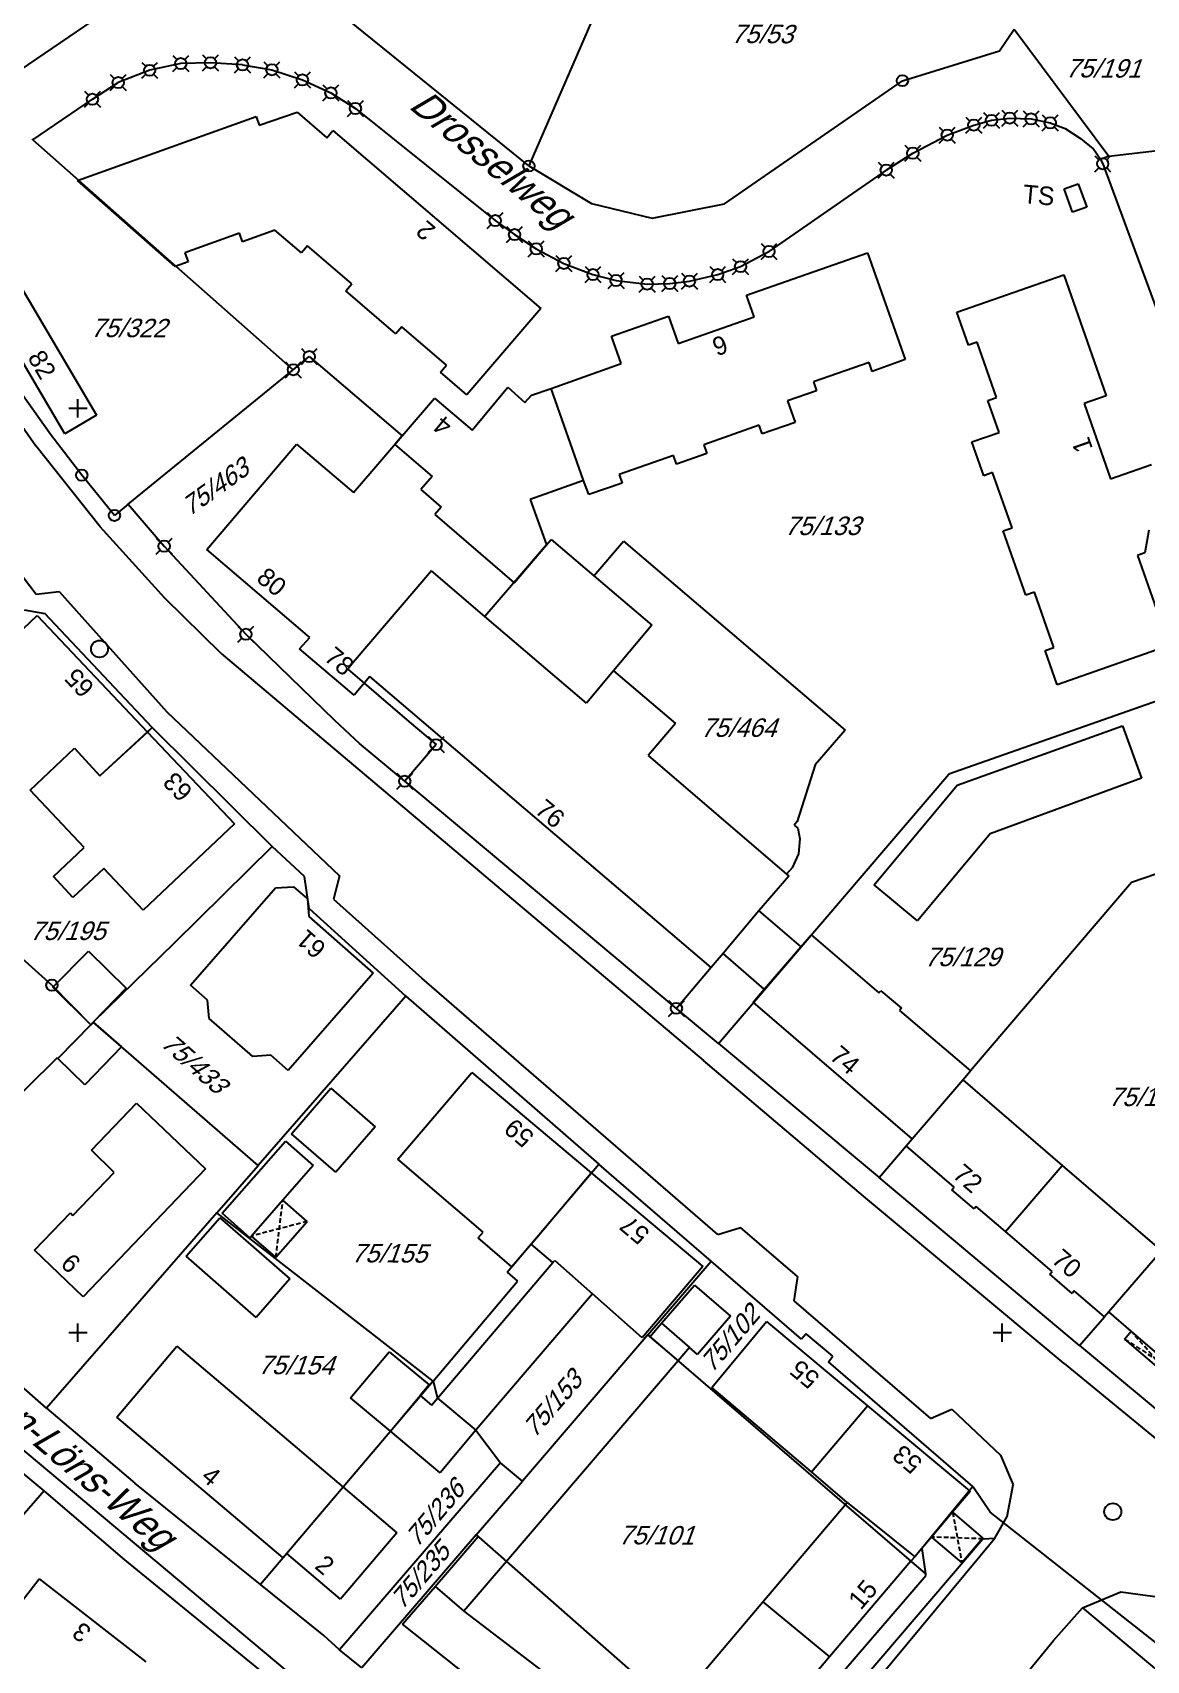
# Model space of a CAD drawing. Extents: x 4459737 to 4461180, y 5304018 to 5304640.
# Drawn here: x 4460095.1 to 4460215.6, y 5304264.5 to 5304440.6 of the extents above; entities that cross this region are included whole.
import ezdxf

# ---------------------------------------------------------------- set-up
doc = ezdxf.new("R2010")
doc.units = 0
doc.header["$MEASUREMENT"] = 0
doc.linetypes.add('DASHED', pattern=[0.75, 0.5, -0.25])
for name, color, linetype in [('1', 7, 'CONTINUOUS'), ('10', 7, 'CONTINUOUS'), ('14', 7, 'CONTINUOUS'), ('15', 7, 'CONTINUOUS'), ('3', 7, 'CONTINUOUS'), ('4', 7, 'CONTINUOUS'), ('5', 7, 'CONTINUOUS'), ('6', 7, 'CONTINUOUS'), ('7', 7, 'CONTINUOUS')]:
    doc.layers.add(name, color=color, linetype=linetype)
doc.styles.add('txt', font='TXT', dxfattribs={"height": 0.2})

# ---------------------------------------------------------------- blocks, each defined once
blk = doc.blocks.new('10')
at = {"layer": '1', "color": 2, "linetype": 'CONTINUOUS'}
blk.add_circle((0, 0), 0.61, dxfattribs=at)
blk = doc.blocks.new('3')
at = {"layer": '1', "color": 2, "linetype": 'CONTINUOUS'}
blk.add_circle((0, 0), 0.917, dxfattribs=at)
blk = doc.blocks.new('400')
at = {"layer": '15', "color": 7, "linetype": 'CONTINUOUS'}
for p, q in [((-1, 0), (0, 0)), ((0, 0), (0, 1)), ((0, 0), (1, 0)), ((0, -1), (0, 0))]:
    blk.add_line(p, q, dxfattribs=at)
blk = doc.blocks.new('30')
at = {"layer": '1', "color": 2, "linetype": 'CONTINUOUS'}
for p, q in [((-0.86267, 0.86267), (-0.431335, 0.431335)), ((0.431335, 0.431335), (0.86267, 0.86267)), ((-0.86267, -0.86267), (-0.431335, -0.431335)), ((0.431335, -0.431335), (0.86267, -0.86267))]:
    blk.add_line(p, q, dxfattribs=at)
blk.add_circle((0, 0), 0.61, dxfattribs=at)

msp = doc.modelspace()

# ---------------------------------------------------------------- linework, layer by layer
at = {"layer": '1', "color": 2, "linetype": 'CONTINUOUS'}
msp.add_point((4460105.42, 5304389.61), dxfattribs=at)
at = {"layer": '10', "color": 30, "linetype": 'CONTINUOUS'}
for p, q in [((4460083.02, 5304413.75), (4460095.43, 5304395.94)), ((4460081.59, 5304398.15), (4460095.48, 5304379.88)), ((4460102.42, 5304387.17), (4460095.43, 5304395.94)), ((4460109.39, 5304379.46), (4460102.42, 5304387.17)), ((4460095.48, 5304379.88), (4460097.97, 5304380.16)), ((4460097.97, 5304380.16), (4460109.6, 5304367.17)), ((4460115.48, 5304373.48), (4460109.39, 5304379.46)), ((4460115.48, 5304373.48), (4460167.67, 5304329.43)), ((4460109.6, 5304367.17), (4460128.28, 5304349.43)), ((4460128.28, 5304349.43), (4460127.64, 5304346.89)), ((4460127.64, 5304346.89), (4460137.21, 5304338.35)), ((4460169.23, 5304310.63), (4460137.21, 5304338.35)), ((4460184.97, 5304314.78), (4460167.67, 5304329.43)), ((4460206.69, 5304296.65), (4460184.97, 5304314.78)), ((4460169.23, 5304310.63), (4460171.66, 5304311.39)), ((4460177.83, 5304306.08), (4460171.66, 5304311.39)), ((4460177.83, 5304306.08), (4460177.44, 5304303.45)), ((4460177.44, 5304303.45), (4460192.25, 5304290.71)), ((4460127.16, 5304259.59), (4460082.59, 5304296.91)), ((4460206.69, 5304296.65), (4460223.05, 5304283.23)), ((4460192.25, 5304290.71), (4460194.55, 5304291.72)), ((4460194.55, 5304291.72), (4460199.79, 5304286.73)), ((4460199.79, 5304286.73), (4460201.16, 5304283.54)), ((4460200.54, 5304280.12), (4460201.16, 5304283.54)), ((4460199.19, 5304277.75), (4460200.54, 5304280.12)), ((4460168.53, 5304243.39), (4460197.91, 5304277.69)), ((4460168.87, 5304241.29), (4460199.19, 5304277.75)), ((4460197.91, 5304277.69), (4460199.19, 5304277.75)), ((4460208.66, 5304270.24), (4460212.84, 5304271.95)), ((4460212.84, 5304271.95), (4460217.29, 5304271.35)), ((4460205.55, 5304266.71), (4460208.66, 5304270.24)), ((4460208.66, 5304270.24), (4460216.94, 5304263.3)), ((4460171.34, 5304224.94), (4460205.55, 5304266.71))]:
    msp.add_line(p, q, dxfattribs=at)
at = {"layer": '3', "color": 7, "linetype": 'CONTINUOUS'}
for p, q in [((4460159.75, 5304451.51), (4460148.79, 5304426.21)), ((4460081.66, 5304428.34), (4460101.63, 5304441.94)), ((4460148.79, 5304426.21), (4460129.23, 5304442.02)), ((4460199.69, 5304438.66), (4460201.28, 5304441.02)), ((4460201.28, 5304441.02), (4460211.53, 5304427.28)), ((4460189.19, 5304435.44), (4460199.69, 5304438.66)), ((4460107.76, 5304436.56), (4460104.36, 5304435.23)), ((4460111.12, 5304437.29), (4460107.76, 5304436.56)), ((4460114.34, 5304437.38), (4460111.12, 5304437.29)), ((4460117.81, 5304437.14), (4460114.34, 5304437.38)), ((4460117.81, 5304437.14), (4460120.99, 5304436.62)), ((4460120.99, 5304436.62), (4460124.29, 5304435.52)), ((4460101.57, 5304433.43), (4460104.36, 5304435.23)), ((4460124.29, 5304435.52), (4460127.37, 5304434.12)), ((4460169.93, 5304422.13), (4460189.19, 5304435.44)), ((4460095.12, 5304429.04), (4460101.57, 5304433.43)), ((4460127.37, 5304434.12), (4460130.02, 5304432.43)), ((4460130.02, 5304432.43), (4460145.15, 5304420.3)), ((4460194.04, 5304429.55), (4460196.92, 5304430.63)), ((4460196.92, 5304430.63), (4460198.83, 5304431.15)), ((4460198.83, 5304431.15), (4460200.8, 5304431.39)), ((4460200.8, 5304431.39), (4460203.11, 5304431.3)), ((4460203.11, 5304431.3), (4460205.19, 5304430.88)), ((4460205.19, 5304430.88), (4460206.81, 5304430.25)), ((4460095.12, 5304429.04), (4460095.04, 5304429.11)), ((4460095.12, 5304429.04), (4460123.3, 5304404.17)), ((4460190.32, 5304427.6), (4460194.04, 5304429.55)), ((4460206.81, 5304430.25), (4460208.45, 5304429.2)), ((4460208.45, 5304429.2), (4460209.84, 5304428.05)), ((4460187.45, 5304425.77), (4460190.32, 5304427.6)), ((4460210.63, 5304426.93), (4460209.84, 5304428.05)), ((4460211.53, 5304427.28), (4460210.63, 5304426.93)), ((4460211.53, 5304427.28), (4460219.99, 5304428.25)), ((4460148.79, 5304426.21), (4460155.56, 5304422.15)), ((4460187.45, 5304425.77), (4460174.76, 5304416.96)), ((4460210.63, 5304426.93), (4460210.86, 5304426.45)), ((4460210.86, 5304426.45), (4460218.16, 5304406.73)), ((4460155.56, 5304422.15), (4460162.12, 5304420.58)), ((4460162.12, 5304420.58), (4460169.93, 5304422.13)), ((4460145.15, 5304420.3), (4460147.24, 5304418.79)), ((4460147.24, 5304418.79), (4460149.58, 5304417.25)), ((4460149.58, 5304417.25), (4460152.57, 5304415.67)), ((4460171.69, 5304415.32), (4460174.76, 5304416.96)), ((4460152.57, 5304415.67), (4460155.72, 5304414.46)), ((4460169.21, 5304414.46), (4460171.69, 5304415.32)), ((4460155.72, 5304414.46), (4460158.22, 5304413.82)), ((4460158.22, 5304413.82), (4460161.58, 5304413.44)), ((4460161.58, 5304413.44), (4460164.02, 5304413.5)), ((4460164.02, 5304413.5), (4460166.15, 5304413.76)), ((4460166.15, 5304413.76), (4460169.21, 5304414.46)), ((4460123.3, 5304404.17), (4460125.03, 5304405.59)), ((4460125.03, 5304405.59), (4460135.07, 5304397.03)), ((4460097.08, 5304397.12), (4460093.28, 5304402.47)), ((4460105.42, 5304389.61), (4460123.3, 5304404.17)), ((4460100.41, 5304392.76), (4460097.08, 5304397.12)), ((4460135.07, 5304397.03), (4460134.27, 5304396.09)), ((4460134.27, 5304396.09), (4460138.31, 5304392.61)), ((4460103.95, 5304388.41), (4460100.41, 5304392.76)), ((4460138.31, 5304392.61), (4460137.1, 5304391.21)), ((4460137.1, 5304391.21), (4460139.3, 5304389.31)), ((4460105.42, 5304389.61), (4460103.95, 5304388.41)), ((4460105.42, 5304389.61), (4460109.33, 5304385.08)), ((4460139.3, 5304389.31), (4460138.61, 5304388.51)), ((4460138.61, 5304388.51), (4460147.18, 5304381.12)), ((4460109.33, 5304385.08), (4460118.17, 5304375.55)), ((4460147.18, 5304381.12), (4460150.7, 5304385.22)), ((4460150.7, 5304385.22), (4460151.2, 5304385.8)), ((4460151.2, 5304385.8), (4460155.81, 5304381.87)), ((4460155.81, 5304381.87), (4460159.03, 5304385.64)), ((4460159.03, 5304385.64), (4460182.99, 5304365.19)), ((4460138.24, 5304382.4), (4460129.79, 5304372.5)), ((4460144.03, 5304377.46), (4460138.24, 5304382.4)), ((4460155.81, 5304381.87), (4460162.09, 5304376.52)), ((4460094.18, 5304378.19), (4460096.43, 5304377.81)), ((4460108.03, 5304365.48), (4460096.43, 5304377.81)), ((4460155.01, 5304368.11), (4460144.03, 5304377.46)), ((4460162.09, 5304376.52), (4460157.94, 5304371.59)), ((4460118.17, 5304375.55), (4460127.77, 5304366.24)), ((4460129.79, 5304372.5), (4460129.18, 5304371.79)), ((4460129.18, 5304371.79), (4460135.85, 5304366.08)), ((4460157.94, 5304371.59), (4460155.01, 5304368.11)), ((4460220.18, 5304369.54), (4460194.2, 5304360.43)), ((4460102.36, 5304360.24), (4460108.03, 5304365.48)), ((4460107.51, 5304364.97), (4460108.03, 5304365.48)), ((4460121, 5304352.59), (4460108.03, 5304365.48)), ((4460127.77, 5304366.24), (4460130.47, 5304363.72)), ((4460135.85, 5304366.08), (4460138.74, 5304363.61)), ((4460107.51, 5304364.97), (4460102.36, 5304360.24)), ((4460133.42, 5304361.28), (4460130.47, 5304363.72)), ((4460182.99, 5304365.19), (4460179.76, 5304361.43)), ((4460094.82, 5304358.67), (4460099.61, 5304363.22)), ((4460099.61, 5304363.22), (4460102.36, 5304360.24)), ((4460138.74, 5304363.61), (4460135.36, 5304359.65)), ((4460135.36, 5304359.65), (4460133.42, 5304361.28)), ((4460169.28, 5304331.29), (4460194.2, 5304360.43)), ((4460179.76, 5304361.43), (4460177.8, 5304355.28)), ((4460164.74, 5304335.08), (4460135.36, 5304359.65)), ((4460177.8, 5304355.28), (4460177.49, 5304354.91)), ((4460177.49, 5304354.91), (4460177.89, 5304354.56)), ((4460177.89, 5304354.56), (4460178.1, 5304353.43)), ((4460178.1, 5304353.43), (4460177.94, 5304351.79)), ((4460121, 5304352.59), (4460110.4, 5304342.15)), ((4460124.51, 5304349.36), (4460121, 5304352.59)), ((4460177.94, 5304351.79), (4460177.26, 5304350.29)), ((4460223.55, 5304351.95), (4460213.99, 5304348.7)), ((4460177.26, 5304350.29), (4460176.67, 5304349.58)), ((4460097.18, 5304337.59), (4460084.45, 5304348.98)), ((4460125, 5304345.87), (4460124.51, 5304349.36)), ((4460176.9, 5304349.38), (4460173.66, 5304345.63)), ((4460176.67, 5304349.58), (4460176.9, 5304349.38)), ((4460213.99, 5304348.7), (4460196.55, 5304328.32)), ((4460125, 5304345.87), (4460135.49, 5304336.41)), ((4460173.66, 5304345.63), (4460169.79, 5304341)), ((4460110.4, 5304342.15), (4460101.66, 5304333.58)), ((4460169.79, 5304341), (4460168.5, 5304339.5)), ((4460168.5, 5304339.5), (4460164.74, 5304335.08)), ((4460097.18, 5304337.59), (4460101.39, 5304333.3)), ((4460135.49, 5304336.41), (4460119.49, 5304318.07)), ((4460135.49, 5304336.41), (4460156.35, 5304318.24)), ((4460169.28, 5304331.29), (4460164.74, 5304335.08)), ((4460101.39, 5304333.3), (4460097.82, 5304329.66)), ((4460101.39, 5304333.3), (4460101.66, 5304333.58)), ((4460119.49, 5304318.07), (4460101.66, 5304333.58)), ((4460169.28, 5304331.29), (4460186.67, 5304316.77)), ((4460097.76, 5304329.72), (4460077.34, 5304309.63)), ((4460097.76, 5304329.72), (4460097.82, 5304329.66)), ((4460195.72, 5304327.34), (4460196.55, 5304328.32)), ((4460186.67, 5304316.77), (4460189.61, 5304320.21)), ((4460115.04, 5304312.97), (4460119.49, 5304318.07)), ((4460146.43, 5304306.53), (4460156.35, 5304318.24)), ((4460157.47, 5304317.26), (4460156.35, 5304318.24)), ((4460168.52, 5304307.74), (4460157.47, 5304317.26)), ((4460208.36, 5304298.59), (4460186.67, 5304316.77)), ((4460115.04, 5304312.97), (4460096.6, 5304291.83)), ((4460138.42, 5304294.76), (4460115.04, 5304312.97)), ((4460161.65, 5304299.75), (4460168.52, 5304307.74)), ((4460178.26, 5304299.31), (4460168.52, 5304307.74)), ((4460146.43, 5304306.53), (4460147.56, 5304305.58)), ((4460138.42, 5304294.76), (4460147.56, 5304305.58)), ((4460208.36, 5304298.59), (4460211.05, 5304301.71)), ((4460161.65, 5304299.75), (4460148.08, 5304283.94)), ((4460161.65, 5304299.75), (4460191.7, 5304273.9)), ((4460178.78, 5304299.88), (4460178.26, 5304299.31)), ((4460181.68, 5304297.46), (4460178.78, 5304299.88)), ((4460208.36, 5304298.59), (4460219.57, 5304289.26)), ((4460096.6, 5304291.83), (4460089.3, 5304298.24)), ((4460181.18, 5304296.84), (4460181.68, 5304297.46)), ((4460196.82, 5304283.34), (4460181.18, 5304296.84)), ((4460138.42, 5304294.76), (4460119.74, 5304272.75)), ((4460138.42, 5304294.76), (4460138.9, 5304292.91)), ((4460096.6, 5304291.83), (4460106.17, 5304283.71)), ((4460138.9, 5304292.91), (4460143.05, 5304289.43)), ((4460096.35, 5304282.87), (4460086.83, 5304290.8)), ((4460143.05, 5304289.43), (4460145.71, 5304285.92)), ((4460145.71, 5304285.92), (4460128.31, 5304265.67)), ((4460148.08, 5304283.94), (4460145.71, 5304285.92)), ((4460096.35, 5304282.87), (4460082.72, 5304267.27)), ((4460105.06, 5304275.43), (4460096.35, 5304282.87)), ((4460119.74, 5304272.75), (4460106.17, 5304283.71)), ((4460143.08, 5304278.12), (4460148.08, 5304283.94)), ((4460196.82, 5304283.34), (4460191.29, 5304276.65)), ((4460196.82, 5304283.34), (4460196.89, 5304283.23)), ((4460198.68, 5304280.57), (4460196.89, 5304283.23)), ((4460225.58, 5304259.4), (4460198.68, 5304280.57)), ((4460143.08, 5304278.12), (4460130.72, 5304263.73)), ((4460143.08, 5304278.12), (4460172.95, 5304251.92)), ((4460191.29, 5304276.65), (4460191.7, 5304273.9)), ((4460126.13, 5304258.27), (4460105.06, 5304275.43)), ((4460191.75, 5304273.77), (4460191.7, 5304273.9)), ((4460126.6, 5304267.23), (4460119.74, 5304272.75)), ((4460172.95, 5304251.92), (4460191.75, 5304273.77)), ((4460128.31, 5304265.67), (4460126.6, 5304267.23)), ((4460130.72, 5304263.73), (4460128.31, 5304265.67))]:
    msp.add_line(p, q, dxfattribs=at)
at = {"layer": '5', "color": 1, "linetype": 'CONTINUOUS'}
for p, q in [((4460099.97, 5304424.63), (4460119.29, 5304431.55)), ((4460119.29, 5304431.55), (4460119.6, 5304430.63)), ((4460119.6, 5304430.63), (4460123.7, 5304432.02)), ((4460123.7, 5304432.02), (4460126.93, 5304429.27)), ((4460126.93, 5304429.27), (4460127.59, 5304430.04)), ((4460127.59, 5304430.04), (4460150.07, 5304410.79)), ((4460110.52, 5304415.35), (4460099.97, 5304424.63)), ((4460206.7, 5304423.74), (4460208.22, 5304424.27)), ((4460207.6, 5304421.21), (4460206.7, 5304423.74)), ((4460208.22, 5304424.27), (4460209.13, 5304421.75)), ((4460209.13, 5304421.75), (4460207.6, 5304421.21)), ((4460117.47, 5304418.95), (4460111.57, 5304416.81)), ((4460117.82, 5304417.99), (4460117.47, 5304418.95)), ((4460121.31, 5304419.26), (4460117.82, 5304417.99)), ((4460124.18, 5304416.81), (4460121.31, 5304419.26)), ((4460111.57, 5304416.81), (4460111.92, 5304415.85)), ((4460124.83, 5304417.57), (4460124.18, 5304416.81)), ((4460129.63, 5304413.47), (4460124.83, 5304417.57)), ((4460172.32, 5304412.24), (4460185.4, 5304416.82)), ((4460185.4, 5304416.82), (4460189.48, 5304405.27)), ((4460111.92, 5304415.85), (4460110.52, 5304415.35)), ((4460093.91, 5304413.04), (4460102.02, 5304399.27)), ((4460128.97, 5304412.7), (4460129.63, 5304413.47)), ((4460195.08, 5304410.39), (4460206.64, 5304414.44)), ((4460206.64, 5304414.44), (4460211.23, 5304401.35)), ((4460134.39, 5304408.05), (4460128.97, 5304412.7)), ((4460173.15, 5304409.88), (4460172.32, 5304412.24)), ((4460098.57, 5304397.24), (4460090.47, 5304411.02)), ((4460150.07, 5304410.79), (4460142.08, 5304401.47)), ((4460157.71, 5304407.81), (4460163.89, 5304409.97)), ((4460163.89, 5304409.97), (4460164.93, 5304407)), ((4460164.93, 5304407), (4460173.15, 5304409.88)), ((4460196.34, 5304406.82), (4460195.08, 5304410.39)), ((4460135.05, 5304408.82), (4460134.39, 5304408.05)), ((4460139.88, 5304404.68), (4460135.05, 5304408.82)), ((4460158.76, 5304404.83), (4460157.71, 5304407.81)), ((4460197.28, 5304407.15), (4460196.34, 5304406.82)), ((4460199.38, 5304401.18), (4460197.28, 5304407.15)), ((4460139.22, 5304403.91), (4460139.88, 5304404.68)), ((4460151.18, 5304402.15), (4460158.76, 5304404.83)), ((4460185.58, 5304404.94), (4460179.57, 5304402.85)), ((4460185.91, 5304403.99), (4460185.58, 5304404.94)), ((4460189.48, 5304405.27), (4460185.91, 5304403.99)), ((4460142.08, 5304401.47), (4460139.22, 5304403.91)), ((4460179.57, 5304402.85), (4460179.9, 5304401.9)), ((4460129.8, 5304390.9), (4460138.58, 5304401.08)), ((4460138.58, 5304401.08), (4460142.65, 5304397.64)), ((4460142.65, 5304397.64), (4460146.52, 5304402.29)), ((4460146.52, 5304402.29), (4460148.33, 5304400.61)), ((4460148.33, 5304400.61), (4460149.06, 5304401.4)), ((4460149.06, 5304401.4), (4460151.18, 5304402.15)), ((4460154.71, 5304392.2), (4460151.18, 5304402.15)), ((4460179.9, 5304401.9), (4460176.76, 5304400.8)), ((4460176.76, 5304400.8), (4460177.58, 5304398.45)), ((4460198.44, 5304400.84), (4460199.38, 5304401.18)), ((4460199.65, 5304397.39), (4460198.44, 5304400.84)), ((4460211.23, 5304401.35), (4460208.86, 5304400.53)), ((4460102.02, 5304399.27), (4460098.57, 5304397.24)), ((4460208.86, 5304400.53), (4460211.71, 5304392.35)), ((4460173.69, 5304398.17), (4460167.72, 5304396.06)), ((4460174.02, 5304397.22), (4460173.69, 5304398.17)), ((4460177.58, 5304398.45), (4460174.02, 5304397.22)), ((4460196.7, 5304396.36), (4460199.65, 5304397.39)), ((4460113.93, 5304384.71), (4460123.66, 5304396.12)), ((4460123.66, 5304396.12), (4460129.8, 5304390.9)), ((4460167.72, 5304396.06), (4460168.05, 5304395.11)), ((4460197.99, 5304392.7), (4460196.7, 5304396.36)), ((4460164.42, 5304394.89), (4460158.54, 5304392.84)), ((4460164.75, 5304393.94), (4460164.42, 5304394.89)), ((4460168.05, 5304395.11), (4460164.75, 5304393.94)), ((4460211.71, 5304392.35), (4460216.15, 5304393.9)), ((4460154.71, 5304392.2), (4460148.93, 5304390.12)), ((4460155.26, 5304390.66), (4460154.71, 5304392.2)), ((4460158.87, 5304391.89), (4460155.26, 5304390.66)), ((4460158.54, 5304392.84), (4460158.87, 5304391.89)), ((4460198.95, 5304393.04), (4460197.99, 5304392.7)), ((4460201.05, 5304387.08), (4460198.95, 5304393.04)), ((4460148.93, 5304390.12), (4460150.7, 5304385.22)), ((4460200.09, 5304386.74), (4460201.05, 5304387.08)), ((4460202.54, 5304379.77), (4460200.09, 5304386.74)), ((4460215.86, 5304386.81), (4460215.43, 5304384.36)), ((4460150.7, 5304385.22), (4460144.03, 5304377.46)), ((4460125.07, 5304375.21), (4460113.93, 5304384.71)), ((4460215.43, 5304384.36), (4460214.63, 5304384.08)), ((4460214.63, 5304384.08), (4460218.05, 5304374.34)), ((4460203.47, 5304380.1), (4460202.54, 5304379.77)), ((4460205.58, 5304374.12), (4460203.47, 5304380.1)), ((4460087.16, 5304369.61), (4460095.59, 5304377.59)), ((4460095.59, 5304377.59), (4460107.51, 5304364.97)), ((4460123.98, 5304373.96), (4460125.07, 5304375.21)), ((4460218.05, 5304374.34), (4460205.94, 5304370.08)), ((4460129.89, 5304368.95), (4460123.98, 5304373.96)), ((4460204.63, 5304373.79), (4460205.58, 5304374.12)), ((4460205.94, 5304370.08), (4460204.63, 5304373.79)), ((4460131.58, 5304370.98), (4460129.89, 5304368.95)), ((4460168.5, 5304339.5), (4460131.58, 5304370.98)), ((4460157.94, 5304371.59), (4460164.63, 5304365.88)), ((4460164.63, 5304365.88), (4460161.68, 5304362.44)), ((4460195.12, 5304359.22), (4460213, 5304365.66)), ((4460213, 5304365.66), (4460215.05, 5304359.98)), ((4460107.51, 5304364.97), (4460116.92, 5304355.04)), ((4460161.68, 5304362.44), (4460176.9, 5304349.38)), ((4460100.68, 5304352.5), (4460094.82, 5304358.67)), ((4460186.15, 5304348.44), (4460195.12, 5304359.22)), ((4460215.05, 5304359.98), (4460198.68, 5304353.96)), ((4460116.92, 5304355.04), (4460107.04, 5304345.72)), ((4460198.68, 5304353.96), (4460190.81, 5304344.56)), ((4460097.35, 5304349.33), (4460100.68, 5304352.5)), ((4460102.8, 5304350.22), (4460099.46, 5304347.08)), ((4460107.04, 5304345.72), (4460102.8, 5304350.22)), ((4460099.46, 5304347.08), (4460097.35, 5304349.33)), ((4460112.18, 5304337.58), (4460121.37, 5304348.12)), ((4460121.37, 5304348.12), (4460123.33, 5304348.24)), ((4460123.33, 5304348.24), (4460124.85, 5304346.93)), ((4460190.81, 5304344.56), (4460186.15, 5304348.44)), ((4460124.85, 5304346.93), (4460124.98, 5304345)), ((4460124.98, 5304345), (4460131.93, 5304338.9)), ((4460173.66, 5304345.63), (4460178.19, 5304341.72)), ((4460178.19, 5304341.72), (4460179.32, 5304343.03)), ((4460179.32, 5304343.03), (4460186.66, 5304336.76)), ((4460097.29, 5304337.39), (4460101.16, 5304341.28)), ((4460101.16, 5304341.28), (4460105.22, 5304337.25)), ((4460174.25, 5304337.16), (4460169.79, 5304341)), ((4460174.25, 5304337.16), (4460178.19, 5304341.72)), ((4460101.39, 5304333.3), (4460097.29, 5304337.39)), ((4460114.03, 5304335.97), (4460112.18, 5304337.58)), ((4460131.93, 5304338.9), (4460122.75, 5304328.37)), ((4460105.22, 5304337.25), (4460101.66, 5304333.58)), ((4460114.19, 5304334), (4460114.03, 5304335.97)), ((4460173.03, 5304335.74), (4460174.25, 5304337.16)), ((4460190.26, 5304320.97), (4460173.03, 5304335.74)), ((4460186.66, 5304336.76), (4460186.86, 5304336.99)), ((4460186.86, 5304336.99), (4460189.08, 5304335.09)), ((4460118.92, 5304329.88), (4460114.19, 5304334)), ((4460189.08, 5304335.09), (4460188.89, 5304334.86)), ((4460188.89, 5304334.86), (4460196.55, 5304328.32)), ((4460101.66, 5304333.58), (4460104.73, 5304330.91)), ((4460104.73, 5304330.91), (4460100.73, 5304326.82)), ((4460100.73, 5304326.82), (4460097.82, 5304329.66)), ((4460120.85, 5304330.03), (4460118.92, 5304329.88)), ((4460122.75, 5304328.37), (4460120.85, 5304330.03)), ((4460134.6, 5304318.76), (4460142.62, 5304328.15)), ((4460142.62, 5304328.15), (4460155.52, 5304317.3)), ((4460190.26, 5304320.97), (4460195.72, 5304327.34)), ((4460195.72, 5304327.34), (4460206.46, 5304318.09)), ((4460123.11, 5304321.51), (4460127.36, 5304326.45)), ((4460127.36, 5304326.45), (4460132.17, 5304322.26)), ((4460101.45, 5304319.73), (4460106.32, 5304324.81)), ((4460106.32, 5304324.81), (4460113.8, 5304317.73)), ((4460127.89, 5304317.35), (4460123.11, 5304321.51)), ((4460132.17, 5304322.26), (4460127.89, 5304317.35)), ((4460103.93, 5304317.34), (4460101.45, 5304319.73)), ((4460115.6, 5304312.91), (4460122.44, 5304320.73)), ((4460122.44, 5304320.73), (4460125.46, 5304318.09)), ((4460189.61, 5304320.21), (4460190.26, 5304320.97)), ((4460194.79, 5304315.75), (4460189.61, 5304320.21)), ((4460125.46, 5304318.09), (4460122.17, 5304314.33)), ((4460143.84, 5304310.87), (4460134.6, 5304318.76)), ((4460200.34, 5304310.95), (4460206.46, 5304318.09)), ((4460206.46, 5304318.09), (4460217.21, 5304308.85)), ((4460099.46, 5304312.68), (4460103.93, 5304317.34)), ((4460113.8, 5304317.73), (4460100.57, 5304303.88)), ((4460149.02, 5304309.57), (4460155.52, 5304317.3)), ((4460155.52, 5304317.3), (4460167.6, 5304307.14)), ((4460194.54, 5304315.46), (4460194.79, 5304315.75)), ((4460196.95, 5304313.39), (4460194.54, 5304315.46)), ((4460095.31, 5304308.92), (4460099.18, 5304312.95)), ((4460099.18, 5304312.95), (4460099.46, 5304312.68)), ((4460118.61, 5304310.26), (4460115.6, 5304312.91)), ((4460122.17, 5304314.33), (4460118.78, 5304310.45)), ((4460197.19, 5304313.66), (4460196.95, 5304313.39)), ((4460200.34, 5304310.95), (4460197.19, 5304313.66)), ((4460111.71, 5304308.26), (4460115.36, 5304312.43)), ((4460115.36, 5304312.43), (4460122.94, 5304305.83)), ((4460205.39, 5304306.6), (4460200.34, 5304310.95)), ((4460118.78, 5304310.45), (4460118.61, 5304310.26)), ((4460143.3, 5304310.24), (4460143.84, 5304310.87)), ((4460146.94, 5304307.13), (4460143.3, 5304310.24)), ((4460149.02, 5304309.57), (4460146.94, 5304307.13)), ((4460151.37, 5304307.57), (4460149.02, 5304309.57)), ((4460100.57, 5304303.88), (4460095.31, 5304308.92)), ((4460119.28, 5304301.64), (4460111.71, 5304308.26)), ((4460138.9, 5304292.91), (4460151.37, 5304307.57)), ((4460151.37, 5304307.57), (4460151.59, 5304307.82)), ((4460151.59, 5304307.82), (4460155.66, 5304304.21)), ((4460217.21, 5304308.85), (4460211.51, 5304302.24)), ((4460122.94, 5304305.83), (4460119.28, 5304301.64)), ((4460167.6, 5304307.14), (4460161.03, 5304299.44)), ((4460205.15, 5304306.32), (4460205.39, 5304306.6)), ((4460207.55, 5304304.25), (4460205.15, 5304306.32)), ((4460155.66, 5304304.21), (4460143.05, 5304289.43)), ((4460161.03, 5304299.44), (4460155.66, 5304304.21)), ((4460163.14, 5304301.01), (4460166.69, 5304305.14)), ((4460166.69, 5304305.14), (4460170.6, 5304301.77)), ((4460207.79, 5304304.53), (4460207.55, 5304304.25)), ((4460211.05, 5304301.71), (4460207.79, 5304304.53)), ((4460211.51, 5304302.24), (4460211.05, 5304301.71)), ((4460213.95, 5304300.14), (4460211.51, 5304302.24)), ((4460161.88, 5304299.55), (4460163.14, 5304301.01)), ((4460163.14, 5304301.01), (4460166.17, 5304298.4)), ((4460170.6, 5304301.77), (4460167.04, 5304297.65)), ((4460168.57, 5304294.08), (4460174.5, 5304301.19)), ((4460174.5, 5304301.19), (4460185.42, 5304292.08)), ((4460161.65, 5304299.75), (4460161.88, 5304299.55)), ((4460161.88, 5304299.55), (4460164.92, 5304296.94)), ((4460219.89, 5304295.04), (4460213.95, 5304300.14)), ((4460104.2, 5304290.87), (4460110.69, 5304298.53)), ((4460110.69, 5304298.53), (4460128.69, 5304283.29)), ((4460129.49, 5304292.93), (4460133.68, 5304297.94)), ((4460133.68, 5304297.94), (4460137.99, 5304294.34)), ((4460164.92, 5304296.94), (4460146.35, 5304275.25)), ((4460166.17, 5304298.4), (4460164.92, 5304296.94)), ((4460167.04, 5304297.65), (4460166.17, 5304298.4)), ((4460137.99, 5304294.34), (4460137.04, 5304293.21)), ((4460179.36, 5304284.93), (4460168.57, 5304294.08)), ((4460133.8, 5304289.33), (4460129.49, 5304292.93)), ((4460133.8, 5304289.33), (4460137.04, 5304293.21)), ((4460137.04, 5304293.21), (4460138.26, 5304292.16)), ((4460138.26, 5304292.16), (4460138.9, 5304292.91)), ((4460179.36, 5304284.93), (4460185.42, 5304292.08)), ((4460185.42, 5304292.08), (4460196.46, 5304282.89)), ((4460122.19, 5304275.64), (4460104.2, 5304290.87)), ((4460139.19, 5304284.82), (4460133.8, 5304289.33)), ((4460143.05, 5304289.43), (4460139.19, 5304284.82)), ((4460183.23, 5304281.64), (4460179.36, 5304284.93)), ((4460128.69, 5304283.29), (4460122.6, 5304276.12)), ((4460128.69, 5304283.29), (4460134.5, 5304278.33)), ((4460196.54, 5304282.82), (4460194.62, 5304280.56)), ((4460196.46, 5304282.89), (4460196.54, 5304282.82)), ((4460174.09, 5304270.87), (4460183.01, 5304281.38)), ((4460183.01, 5304281.38), (4460183.23, 5304281.64)), ((4460183.23, 5304281.64), (4460190.54, 5304275.76)), ((4460194.62, 5304280.56), (4460192.35, 5304277.89)), ((4460134.5, 5304278.33), (4460128.4, 5304271.17)), ((4460138.63, 5304272.55), (4460143.28, 5304277.95)), ((4460143.28, 5304277.95), (4460143.08, 5304278.12)), ((4460143.28, 5304277.95), (4460146.35, 5304275.25)), ((4460192.35, 5304277.89), (4460191.29, 5304276.65)), ((4460122.6, 5304276.12), (4460122.19, 5304275.64)), ((4460128.4, 5304271.17), (4460122.6, 5304276.12)), ((4460190.54, 5304275.76), (4460190.12, 5304275.26)), ((4460191.29, 5304276.65), (4460190.54, 5304275.76)), ((4460146.35, 5304275.25), (4460141.74, 5304269.87)), ((4460190.12, 5304275.26), (4460181.31, 5304264.92)), ((4460090.12, 5304266.04), (4460095.81, 5304273.35)), ((4460095.81, 5304273.35), (4460107.35, 5304264.39)), ((4460135.1, 5304268.45), (4460138.63, 5304272.55)), ((4460138.63, 5304272.55), (4460141.74, 5304269.87)), ((4460164.9, 5304260.03), (4460174.09, 5304270.87)), ((4460174.09, 5304270.87), (4460181.31, 5304264.92)), ((4460141.74, 5304269.87), (4460152.74, 5304261.45)), ((4460143.17, 5304262.06), (4460135.1, 5304268.45)), ((4460181.31, 5304264.92), (4460172.08, 5304254.05))]:
    msp.add_line(p, q, dxfattribs=at)
at = {"layer": '6', "color": 1, "linetype": 'DASHED'}
for p, q in [((4460121.41, 5304308.15), (4460122.17, 5304314.33)), ((4460124.8, 5304312.03), (4460118.78, 5304310.45)), ((4460213.23, 5304299.3), (4460219.89, 5304295.04)), ((4460219.17, 5304294.2), (4460213.95, 5304300.14)), ((4460194.62, 5304280.56), (4460195.63, 5304275.11)), ((4460197.91, 5304277.69), (4460192.35, 5304277.89))]:
    msp.add_line(p, q, dxfattribs=at)
at = {"layer": '6', "color": 1, "linetype": 'CONTINUOUS'}
for p, q in [((4460124.8, 5304312.03), (4460122.17, 5304314.33)), ((4460121.41, 5304308.15), (4460124.8, 5304312.03)), ((4460121.41, 5304308.15), (4460118.78, 5304310.45)), ((4460213.23, 5304299.3), (4460213.95, 5304300.14)), ((4460213.23, 5304299.3), (4460219.17, 5304294.2)), ((4460194.62, 5304280.56), (4460197.89, 5304277.77)), ((4460192.35, 5304277.89), (4460195.63, 5304275.11)), ((4460197.89, 5304277.77), (4460195.63, 5304275.11))]:
    msp.add_line(p, q, dxfattribs=at)

# ---------------------------------------------------------------- block references
at = {"layer": '1', "color": 2, "linetype": 'CONTINUOUS'}
for name, p in [('30', (4460111.12, 5304437.29)), ('30', (4460114.34, 5304437.38)), ('30', (4460117.81, 5304437.14)), ('30', (4460104.36, 5304435.23)), ('30', (4460107.76, 5304436.56)), ('30', (4460120.99, 5304436.62)), ('30', (4460124.29, 5304435.52)), ('10', (4460189.19, 5304435.44)), ('10', (4460189.19, 5304435.44)), ('30', (4460101.57, 5304433.43)), ('30', (4460127.37, 5304434.12)), ('30', (4460130.02, 5304432.43)), ('30', (4460196.92, 5304430.63)), ('30', (4460198.83, 5304431.15)), ('30', (4460200.8, 5304431.39)), ('30', (4460203.11, 5304431.3)), ('30', (4460205.19, 5304430.88)), ('30', (4460194.04, 5304429.55)), ('30', (4460190.32, 5304427.6)), ('30', (4460210.86, 5304426.45)), ('10', (4460148.79, 5304426.21)), ('10', (4460148.79, 5304426.21)), ('30', (4460187.45, 5304425.77)), ('30', (4460145.15, 5304420.3)), ('30', (4460147.24, 5304418.79)), ('30', (4460149.58, 5304417.25)), ('30', (4460174.76, 5304416.96)), ('30', (4460152.57, 5304415.67)), ('30', (4460155.72, 5304414.46)), ('30', (4460169.21, 5304414.46)), ('30', (4460171.69, 5304415.32)), ('30', (4460158.22, 5304413.82)), ('30', (4460161.58, 5304413.44)), ('30', (4460164.02, 5304413.5)), ('30', (4460166.15, 5304413.76)), ('30', (4460125.03, 5304405.59)), ('30', (4460123.3, 5304404.17)), ('10', (4460100.41, 5304392.76)), ('10', (4460100.41, 5304392.76)), ('10', (4460103.95, 5304388.41)), ('30', (4460109.33, 5304385.08)), ('30', (4460118.17, 5304375.55)), ('3', (4460102.33, 5304373.96)), ('30', (4460138.74, 5304363.61)), ('30', (4460135.36, 5304359.65)), ('10', (4460097.18, 5304337.59)), ('30', (4460164.74, 5304335.08)), ('3', (4460211.95, 5304280.63))]:
    msp.add_blockref(name, p, dxfattribs=at)
at = {"layer": '15', "color": 7, "linetype": 'CONTINUOUS'}
for p in [(4460100, 5304400), (4460100, 5304300), (4460200, 5304300)]:
    msp.add_blockref('400', p, dxfattribs=at)

# ---------------------------------------------------------------- texts
at = {"layer": '14', "color": 7, "linetype": 'CONTINUOUS', "style": 'txt', "oblique": 20}
for s, rotation, p in [('Drosselweg', 320.6178, (4460135.67, 5304432.55)), ('Hermann-L%%246ns-Weg', 319.8987, (4460081.19, 5304299.58))]:
    msp.add_text(s, height=3, rotation=rotation, dxfattribs=at).set_placement(p)
at = {"layer": '4', "color": 2, "linetype": 'CONTINUOUS', "style": 'txt', "oblique": 20}
for s, rotation, p in [('75/53', 359.7003, (4460170.65, 5304439.51)), ('75/191', 359.6814, (4460206.8, 5304435.8)), ('75/322', 359.7003, (4460101.35, 5304407.71)), ('75/463', 35.7066, (4460112.06, 5304388.26)), ('75/433', 318.5001, (4460108.83, 5304331.12)), ('75/155', 359.7003, (4460129.55, 5304307.61)), ('75/102', 49.5, (4460168.6, 5304295.55)), ('75/154', 359.7003, (4460119.45, 5304295.51)), ('75/153', 49.5, (4460149.4, 5304288.5)), ('75/236', 49.6998, (4460136.69, 5304276.66)), ('75/101', 359.7003, (4460158.45, 5304277.11)), ('75/235', 49.5, (4460135.08, 5304269.92))]:
    msp.add_text(s, height=2, rotation=rotation, dxfattribs=at).set_placement(p)
for s, p in [('75/133', (4460176.41, 5304386.28)), ('75/464', (4460167.34, 5304364.45)), ('75/195', (4460094.76, 5304342.47)), ('75/129', (4460191.56, 5304339.64)), ('75/171', (4460211.46, 5304324.51))]:
    msp.add_text(s, height=2, dxfattribs=at).set_placement(p)
at = {"layer": '7', "color": 1, "linetype": 'CONTINUOUS', "style": 'txt'}
for s, rotation, p in [('TS', 354.7593, (4460202.15, 5304422.22)), ('2', 139.4271, (4460138.83, 5304419.49)), ('6', 199.3095, (4460169.84, 5304407.98)), ('82', 300.447, (4460094.5, 5304405.5)), ('4', 140.1948, (4460140.66, 5304398.39)), ('1', 109.2096, (4460209.82, 5304395.64)), ('80', 320.4207, (4460119.19, 5304381.4)), ('78', 319.653, (4460126.51, 5304372.84)), ('65', 133.3656, (4460101.9, 5304369.9)), ('63', 133.4601, (4460112.54, 5304358.65)), ('76', 320.3334, (4460149.31, 5304356.33)), ('61', 138.7269, (4460127, 5304341.8)), ('74', 319.3956, (4460181.2, 5304329.7)), ('59', 139.9329, (4460149.5, 5304321.4)), ('72', 319.2057, (4460194.5, 5304316.9)), ('57', 139.9338, (4460162, 5304310.9)), ('70', 319.2138, (4460205.2, 5304307.7)), ('6', 316.2807, (4460098, 5304307.3)), ('55', 140.1066, (4460180.4, 5304295.3)), ('53', 140.2146, (4460191.5, 5304286.1)), ('4', 319.752, (4460113.2, 5304284.2)), ('2', 319.3578, (4460125.5, 5304274.6)), ('15', 49.5864, (4460184.7, 5304269.9)), ('3', 142.173, (4460101.6, 5304267.9))]:
    msp.add_text(s, height=2, rotation=rotation, dxfattribs=at).set_placement(p)

doc.saveas('drawing.dxf')
